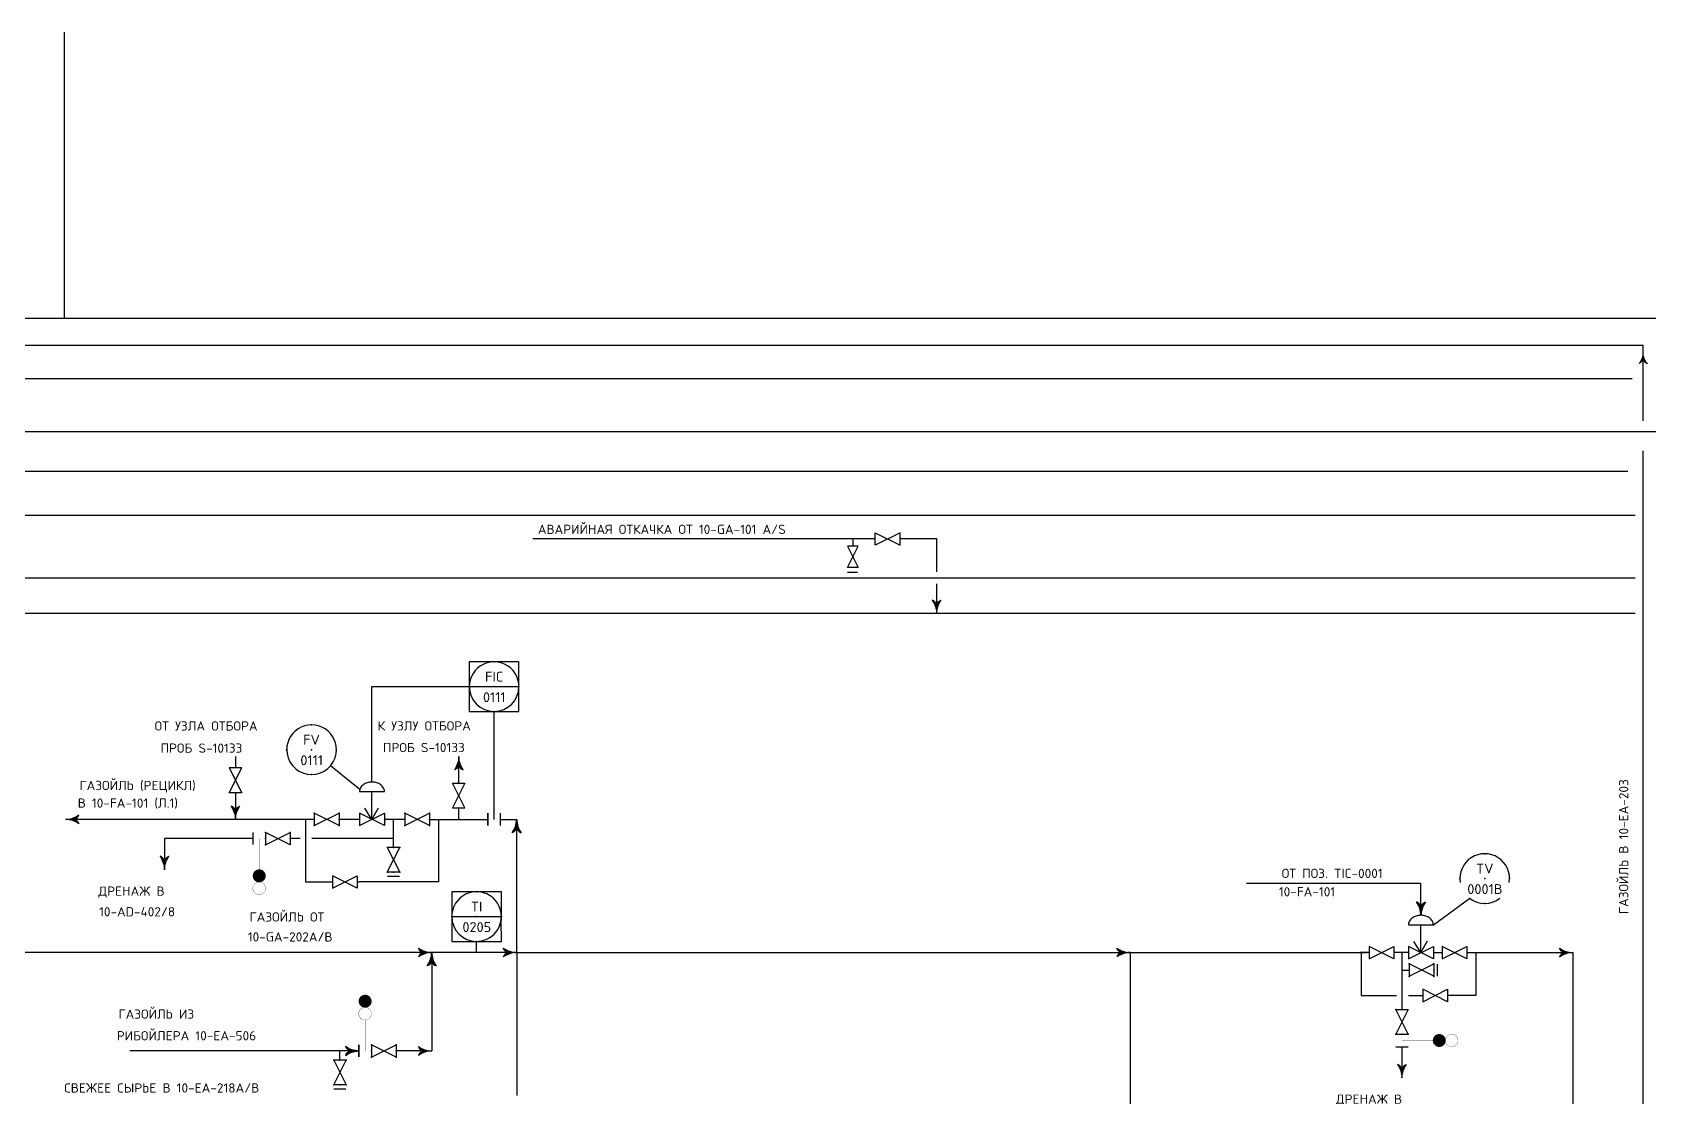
# Model space of a CAD drawing. Extents: x 78 to 490, y 181 to 404.
# Drawn here: x 319.8 to 342.55, y 200.11 to 215.1 of the extents above; entities that cross this region are included whole.
import ezdxf
from ezdxf.enums import TextEntityAlignment as Align

# ---------------------------------------------------------------- set-up
doc = ezdxf.new("R2010")
doc.units = 0
doc.linetypes.add('HIDDEN', pattern=[0.125, 0.0625, -0.0625])
doc.linetypes.add('SDASH', pattern=[0.09375, 0.046875, -0.046875])
doc.layers.get('0').update_dxf_attribs({"linetype": 'CONTINUOUS'})
for name, color, linetype in [('IN-ATTRIBS', 7, 'CONTINUOUS'), ('IN-ELECTRICAL', 7, 'HIDDEN'), ('IN-INST-TAP', 7, 'CONTINUOUS'), ('IN-INSTRUMENT', 7, 'SDASH'), ('IN-MAJ-PROC', 7, 'CONTINUOUS'), ('IN-MIN-PROC', 7, 'CONTINUOUS'), ('IN-PNEUMATIC', 7, 'CONTINUOUS')]:
    doc.layers.add(name, color=color, linetype=linetype)
doc.styles.add('ATTRIBS', font='SIMPLEX', dxfattribs={"width": 0.8, "height": 0.125})
doc.styles.add('NARROW', font='simplex', dxfattribs={"width": 0.75, "height": 0.1})
doc.styles.add('S1', font='simplex.shx')
doc.styles.add('SIMPLEX', font='SIMPLEX.shx')

# ---------------------------------------------------------------- blocks, each defined once
blk = doc.blocks.new('VALVTEXT')
at = {"layer": 'IN-ATTRIBS'}
for p in [(0, 0.0625), (0, 0), (0.25, 0.0625), (0.25, 0), (0, -0.0625), (0.25, -0.0625)]:
    blk.add_point(p, dxfattribs=at)
at = {"layer": 'IN-ATTRIBS', "style": 'S1', "flags": 1}
for tag, p in [('IDNUM', (0.125, 0.5625)), ('DWGNO', (0.125, 0.4375)), ('FILENO', (0.125, 0.3125))]:
    blk.add_attdef(tag, text='', height=0.1, dxfattribs=at).set_placement(p, align=Align.CENTER)
at = {"layer": 'IN-ATTRIBS', "style": 'S1'}
for tag, p in [('MODE', (0.125, 0.078125)), ('SIZE', (0.125, -0.1875))]:
    blk.add_attdef(tag, text='', height=0.1, dxfattribs=at).set_placement(p, align=Align.CENTER)
blk = doc.blocks.new('PE2')
for points in [[(0, 0, 0.150368), (0.188, 0.062, 0.150368)], [(0.125, 0, 0.206864), (0.188, 0.062, 0.206864)], [(0.125, 0, -0.206864), (0.188, -0.062, -0.206864)]]:
    blk.add_lwpolyline(points, format="xyb")
blk.add_arc((-0.008, -0.336), 0.336, 54.4623, 88.6678)
for points in [[(0, 0), (0.125, 0), (0.04, 0.003), (0.141, 0.008)], [(0, 0), (0.125, 0), (0.04, -0.003), (0.141, -0.008)], [(0.04, 0.003), (0.141, 0.008), (0.079, 0.011), (0.156, 0.019)], [(0.079, 0.011), (0.156, 0.019), (0.117, 0.024), (0.169, 0.031)], [(0.117, 0.024), (0.169, 0.031), (0.154, 0.041), (0.179, 0.046)], [(0.154, 0.041), (0.179, 0.046), (0.188, 0.062)], [(0.04, -0.003), (0.141, -0.008), (0.079, -0.011), (0.156, -0.019)], [(0.079, -0.011), (0.156, -0.019), (0.117, -0.024), (0.169, -0.031)], [(0.117, -0.024), (0.169, -0.031), (0.154, -0.041), (0.179, -0.046)], [(0.154, -0.041), (0.179, -0.046), (0.188, -0.062)]]:
    blk.add_solid(points)
blk = doc.blocks.new('BUBTEXT')
at = {"layer": 'IN-ATTRIBS'}
for p in [(0, 0.25), (-0.25, 0), (0, 0), (0.25, 0), (0, -0.25)]:
    blk.add_point(p, dxfattribs=at)
at = {"layer": 'IN-ATTRIBS', "flags": 1}
for tag, style, width, p in [('IDNUM', 'ATTRIBS', 0.8, (0.009, 0.584)), ('DWGNO', 'ATTRIBS', 0.8, (0.003, 0.447)), ('FILENO', 'ATTRIBS', 0.8, (-0.003, 0.311)), ('LOC', 'ATTRIBS', 0.8, (-0.08, -0.422)), ('SIG', 'ATTRIBS', 0.8, (-0.087, -0.563)), ('INSTALL', 'ATTRIBS', 0.8, (-0.087, -0.699)), ('SERV', 'ATTRIBS', 0.8, (-0.083, -0.838)), ('DATE', 'ATTRIBS', 0.8, (-0.088, -0.969)), ('DES', 'NARROW', 0.75, (-0.087, -1.102)), ('CSYS', 'NARROW', 0.75, (-0.087, -1.243))]:
    blk.add_attdef(tag, text='', height=0.1, dxfattribs=dict(at, style=style, width=width)).set_placement(p, align=Align.CENTER)
at = {"layer": 'IN-ATTRIBS', "style": 'ATTRIBS', "flags": 1}
blk.add_attdef('SYSCDI', text='', height=0.1, dxfattribs=at).set_placement((-0.312, 0.312), align=Align.RIGHT)
at = {"layer": 'IN-ATTRIBS', "style": 'S1'}
for tag, p in [('XT', (0.324, 0.257)), ('A1', (0.323, 0.115)), ('A2', (0.323, -0.035)), ('A3', (0.323, -0.185)), ('RES', (0.323, -0.342))]:
    blk.add_attdef(tag, p, '', height=0.1, dxfattribs=at)
at = {"layer": 'IN-ATTRIBS', "style": 'ATTRIBS'}
blk.add_attdef('SYSCDV', text='', height=0.1, dxfattribs=at).set_placement((-0.312, 0.141), align=Align.RIGHT)
at = {"layer": 'IN-ATTRIBS', "style": 'S1'}
for tag, p in [('INSTTYPE', (0, 0.05)), ('TAGNUM', (0.002, -0.156)), ('MD', (0.402, -0.565)), ('SZ', (0.402, -0.696))]:
    blk.add_attdef(tag, text='', height=0.1, dxfattribs=at).set_placement(p, align=Align.CENTER)

msp = doc.modelspace()

# ---------------------------------------------------------------- linework, layer by layer
at = {"color": 6}
msp.add_line((79.948, 211.074), (463.566, 211.074), dxfattribs=at)
at = {"color": 3, "linetype": 'Continuous'}
for p, q in [((342.472, 209.63), (342.472, 210.696)), ((342.472, 191.641), (342.472, 209.207)), ((309.197, 208.301), (320.023, 208.301)), ((320.023, 208.301), (342.362, 208.301)), ((309.197, 207.42), (320.023, 207.42)), ((320.023, 207.42), (342.362, 207.42)), ((320.023, 206.916), (309.197, 206.916)), ((342.362, 206.916), (320.023, 206.916)), ((323.765, 204.016), (320.265, 204.016)), ((324.403, 204.016), (324.115, 204.016)), ((325.04, 204.016), (324.753, 204.016)), ((325.39, 204.016), (326.209, 204.016)), ((326.384, 204.016), (326.615, 204.016)), ((326.615, 202.141), (326.615, 203.891)), ((320.023, 202.141), (319.34, 202.141)), ((326.615, 202.141), (320.023, 202.141)), ((326.615, 202.141), (326.615, 200.127)), ((326.615, 202.141), (335.25, 202.141)), ((335.25, 202.141), (335.25, 200.127)), ((325.419, 202.016), (325.419, 201.391)), ((325.419, 201.391), (325.419, 200.755)), ((324.394, 200.755), (321.169, 200.755)), ((325.294, 200.755), (324.919, 200.755)), ((335.25, 200.127), (335.25, 199.025))]:
    msp.add_line(p, q, dxfattribs=at)
at = {"color": 5, "linetype": 'Continuous'}
for p, q in [((307.959, 210.227), (342.32, 210.227)), ((332.528, 207.503), (332.528, 207.966)), ((332.528, 206.916), (332.528, 207.332)), ((322.656, 204.902), (322.656, 204.742)), ((325.8, 204.527), (325.8, 204.902)), ((322.656, 204.392), (322.656, 204.016)), ((325.8, 204.016), (325.8, 204.177)), ((323.64, 204.016), (323.64, 203.135)), ((324.882, 203.746), (324.882, 204.016)), ((325.515, 204.016), (325.515, 203.135)), ((322.903, 203.746), (321.657, 203.746)), ((321.657, 203.746), (321.657, 203.433)), ((323.534, 203.746), (323.428, 203.746)), ((324.882, 203.746), (323.73, 203.746)), ((324.882, 203.621), (324.882, 203.746)), ((323.64, 203.135), (324.02, 203.135)), ((325.515, 203.135), (324.403, 203.135)), ((335.25, 202.141), (338.584, 202.142)), ((338.504, 202.14), (338.504, 201.535)), ((339.17, 202.14), (338.964, 202.14)), ((339.078, 202.14), (339.078, 201.446)), ((339.52, 202.14), (339.642, 202.14)), ((339.992, 202.14), (341.483, 202.14)), ((340.117, 202.14), (340.117, 201.535)), ((341.483, 202.14), (341.483, 191.766)), ((338.504, 201.535), (339.001, 201.535)), ((339.078, 201.446), (339.078, 201.34)), ((339.169, 201.535), (339.37, 201.535)), ((340.117, 201.535), (339.72, 201.535)), ((339.078, 200.815), (339.078, 200.503))]:
    msp.add_line(p, q, dxfattribs=at)
at = {"color": 3}
for p, q in [((307.865, 209.478), (343.766, 209.478)), ((307.867, 208.919), (342.258, 208.919))]:
    msp.add_line(p, q, dxfattribs=at)
at = {"color": 5}
for p, q in [((331.664, 207.966), (326.843, 207.966)), ((332.528, 207.966), (332.014, 207.966))]:
    msp.add_line(p, q, dxfattribs=at)
at = {"color": 2}
for p, q in [((331.345, 207.966), (331.345, 207.864)), ((331.273, 207.498), (331.414, 207.498)), ((324.403, 204.41), (324.753, 204.41)), ((324.578, 204.016), (324.578, 204.41)), ((323.765, 204.104), (323.765, 203.929)), ((324.115, 203.929), (323.765, 204.104)), ((323.765, 203.929), (324.115, 204.104)), ((324.115, 204.104), (324.115, 203.929)), ((325.04, 204.104), (325.04, 203.929)), ((325.39, 203.929), (325.04, 204.104)), ((325.04, 203.929), (325.39, 204.104)), ((325.39, 204.104), (325.39, 203.929)), ((324.969, 203.621), (324.794, 203.621)), ((324.794, 203.621), (324.969, 203.271)), ((324.794, 203.271), (324.969, 203.621)), ((324.969, 203.271), (324.794, 203.271)), ((324.798, 203.217), (324.966, 203.217)), ((339.17, 202.533), (339.52, 202.533)), ((339.345, 202.14), (339.345, 202.533)), ((339.078, 201.893), (339.177, 201.893)), ((339.527, 201.806), (339.177, 201.981)), ((339.177, 201.806), (339.527, 201.981)), ((339.177, 201.981), (339.177, 201.806)), ((339.527, 201.981), (339.527, 201.806)), ((339.58, 201.809), (339.58, 201.977)), ((324.127, 200.627), (324.127, 200.752)), ((338.99, 200.815), (339.165, 200.815)), ((324.039, 200.627), (324.214, 200.277)), ((324.214, 200.627), (324.039, 200.627)), ((324.039, 200.277), (324.214, 200.627)), ((324.214, 200.277), (324.039, 200.277)), ((324.043, 200.223), (324.211, 200.223))]:
    msp.add_line(p, q, dxfattribs=at)
at = {"linetype": 'Continuous'}
for p, q in [((325.947, 205.889), (326.647, 205.889)), ((323.568, 203.746), (323.534, 203.746)), ((339.345, 203.115), (336.889, 203.115)), ((339.52, 202.533), (340.031, 202.905)), ((325.701, 202.648), (326.401, 202.648))]:
    msp.add_line(p, q, dxfattribs=at)
at = {"color": 7}
for p, q in [((324.578, 204.016), (324.477, 204.175)), ((324.578, 204.016), (324.668, 204.181)), ((339.345, 202.14), (339.244, 202.298)), ((339.345, 202.14), (339.436, 202.304))]:
    msp.add_line(p, q, dxfattribs=at)
for points in [[(342.472, 210.498, -0.206864), (342.41, 210.435)], [(342.472, 210.498, 0.206864), (342.535, 210.435)]]:
    msp.add_lwpolyline(points, format="xyb")
at = {"color": 2}
for points in [[(332.014, 208.053), (331.664, 207.878), (331.664, 208.053), (332.014, 207.878)], [(331.27, 207.864), (331.421, 207.562), (331.27, 207.562), (331.421, 207.864)], [(322.569, 204.392), (322.744, 204.742), (322.569, 204.742), (322.744, 204.392)], [(325.887, 204.527), (325.712, 204.177), (325.887, 204.177), (325.712, 204.527)], [(324.403, 203.929), (324.753, 204.104), (324.753, 203.929), (324.403, 204.104)], [(323.428, 203.658), (323.078, 203.833), (323.078, 203.658), (323.428, 203.833)], [(324.02, 203.048), (324.37, 203.223), (324.37, 203.048), (324.02, 203.223)], [(338.614, 202.052), (338.964, 202.227), (338.964, 202.052), (338.614, 202.227)], [(339.17, 202.052), (339.52, 202.227), (339.52, 202.052), (339.17, 202.227)], [(339.642, 202.052), (339.992, 202.227), (339.992, 202.052), (339.642, 202.227)], [(339.37, 201.448), (339.72, 201.623), (339.72, 201.448), (339.37, 201.623)], [(339.165, 201.34), (338.99, 200.99), (339.165, 200.99), (338.99, 201.34)], [(324.569, 200.668), (324.919, 200.843), (324.919, 200.668), (324.569, 200.843)]]:
    msp.add_lwpolyline(points, close=True, dxfattribs=at)
for points in [[(326.647, 205.832), (326.647, 206.236), (325.947, 206.236), (325.947, 205.832)], [(325.947, 205.832), (325.947, 205.536), (326.647, 205.536), (326.647, 205.832)], [(326.401, 202.594), (326.401, 202.998), (325.701, 202.998), (325.701, 202.594)], [(325.701, 202.594), (325.701, 202.298), (326.401, 202.298), (326.397, 202.594)]]:
    msp.add_lwpolyline(points)
for points in [[(324.753, 204.41, 0.126822), (324.74, 204.458, 0.10607), (324.701, 204.503, 0.085783), (324.647, 204.531, 0.075445), (324.578, 204.541, 0.075445), (324.509, 204.531, 0.085783), (324.454, 204.503, 0.10607), (324.415, 204.458, 0.126822), (324.403, 204.41)], [(339.52, 202.533, 0.126822), (339.508, 202.582, 0.10607), (339.469, 202.626, 0.085783), (339.414, 202.654, 0.075445), (339.345, 202.665, 0.075445), (339.276, 202.654, 0.085783), (339.221, 202.626, 0.10607), (339.182, 202.582, 0.126822), (339.17, 202.533)]]:
    msp.add_lwpolyline(points, format="xyb", dxfattribs=at)
for points, const_width in [([(326.209, 204.104), (326.209, 203.929)], 0.021), ([(326.384, 204.104), (326.384, 203.929)], 0.021), ([(322.903, 203.833), (322.903, 203.658)], 0.021), ([(322.99, 203.308), (322.99, 203.746)], 0.007), ([(324.481, 201.193), (324.481, 200.755)], 0.007), ([(324.394, 200.843), (324.394, 200.668)], 0.021), ([(339.515, 200.903), (339.078, 200.903)], 0.007)]:
    msp.add_lwpolyline(points, dxfattribs=dict(at, const_width=const_width))
for points, const_width in [([(322.945, 203.221, 1), (323.036, 203.221, 1)], 0.091), ([(322.901, 203.046, 1), (323.08, 203.046, 1)], 0.0035), ([(324.436, 201.455, 1), (324.527, 201.455, 1)], 0.091), ([(324.392, 201.28, 1), (324.57, 201.28, 1)], 0.0035), ([(339.603, 200.857, 1), (339.603, 200.948, 1)], 0.091), ([(339.778, 200.814, 1), (339.778, 200.992, 1)], 0.0035)]:
    msp.add_lwpolyline(points, format="xyb", close=True, dxfattribs=dict(at, const_width=const_width))
for centre, start, end in [((326.297, 205.886), 351.1529, 188.8471), ((326.297, 205.886), 180, 0), ((323.728, 204.998), 351.1529, 188.8471), ((323.728, 204.998), 188.8471, 351.1529), ((340.243, 203.183), 351.1529, 188.8471), ((326.051, 202.648), 351.1529, 188.8471), ((340.243, 203.183), 232.6037, 307.3963), ((326.051, 202.648), 180, 0)]:
    msp.add_arc(centre, 0.35, start, end)
for p in [(323.765, 204.104), (323.765, 204.016), (323.765, 203.929), (324.115, 204.104), (324.115, 204.016), (324.115, 203.929), (325.04, 204.104), (325.04, 204.016), (325.04, 203.929), (325.39, 204.104), (325.39, 204.016), (325.39, 203.929), (324.569, 200.843), (324.569, 200.755), (324.919, 200.843), (324.919, 200.755), (324.569, 200.668), (324.919, 200.668)]:
    msp.add_point(p, dxfattribs=at)
for points in [[(342.448, 210.505), (342.441, 210.454), (342.431, 210.469), (342.426, 210.443)], [(342.461, 210.544), (342.454, 210.467), (342.448, 210.505), (342.441, 210.454)], [(342.469, 210.583), (342.464, 210.481), (342.461, 210.544), (342.454, 210.467)], [(342.472, 210.623), (342.472, 210.498), (342.469, 210.583), (342.464, 210.481)], [(342.472, 210.623), (342.472, 210.498), (342.476, 210.583), (342.481, 210.481)], [(342.476, 210.583), (342.481, 210.481), (342.484, 210.544), (342.491, 210.467)], [(342.484, 210.544), (342.491, 210.467), (342.497, 210.505), (342.504, 210.454)], [(342.497, 210.505), (342.504, 210.454), (342.514, 210.469), (342.519, 210.443)], [(342.431, 210.469), (342.426, 210.443), (342.41, 210.435)], [(342.514, 210.469), (342.519, 210.443), (342.535, 210.435)]]:
    msp.add_solid(points)
at = {"layer": 'IN-ATTRIBS'}
for p in [(323.078, 203.833), (323.078, 203.746), (323.078, 203.658), (323.428, 203.833), (323.428, 203.746), (338.99, 201.34), (339.078, 201.34), (338.99, 200.99), (339.078, 200.99), (339.165, 200.99)]:
    msp.add_point(p, dxfattribs=at)
at = {"layer": 'IN-ELECTRICAL', "linetype": 'Continuous'}
msp.add_line((324.578, 205.889), (326.353, 205.889), dxfattribs=at)
at = {"layer": 'IN-INST-TAP'}
for p, q in [((326.297, 204.016), (326.297, 205.536)), ((324.406, 204.435), (323.993, 204.77)), ((326.051, 202.141), (326.051, 202.298))]:
    msp.add_line(p, q, dxfattribs=at)
at = {"layer": 'IN-MAJ-PROC', "color": 3}
msp.add_line((308.004, 210.696), (342.472, 210.696), dxfattribs=at)
at = {"layer": 'IN-MAJ-PROC'}
for p, q in [((338.614, 202.14), (338.491, 202.14)), ((339.17, 202.14), (339.129, 202.14))]:
    msp.add_line(p, q, dxfattribs=at)
at = {"layer": 'IN-MIN-PROC', "color": 4, "linetype": 'Continuous'}
msp.add_line((320.248, 211.074), (320.248, 215.101), dxfattribs=at)
at = {"layer": 'IN-MIN-PROC'}
msp.add_line((324.37, 203.135), (324.403, 203.135), dxfattribs=at)
at = {"layer": 'IN-PNEUMATIC'}
for p, q in [((324.578, 204.541), (324.578, 205.889)), ((339.345, 202.665), (339.345, 203.115))]:
    msp.add_line(p, q, dxfattribs=at)

# ---------------------------------------------------------------- block references
at = {"color": 5, "linetype": 'Continuous', "xscale": -1}
for p, rotation in [((325.8, 204.902), 90), ((322.656, 204.016), 270), ((321.657, 203.308), 270), ((339.078, 200.378), 270)]:
    msp.add_blockref('PE2', p, dxfattribs=dict(at, rotation=rotation))
at = {"color": 3, "linetype": 'Continuous'}
msp.add_blockref('PE2', (320.265, 204.016), dxfattribs=at)
for p, rotation in [((326.615, 204.016), 270), ((325.419, 200.755), 180)]:
    msp.add_blockref('PE2', p, dxfattribs=dict(at, rotation=rotation))
at = {"color": 2, "xscale": -1.4, "yscale": 1.4, "zscale": 1.4, "rotation": 270}
for p in [(324.882, 203.271), (324.127, 200.277)]:
    msp.add_blockref('VALVTEXT', p, dxfattribs=at)
at = {"color": 5, "linetype": 'Continuous', "rotation": 180}
msp.add_blockref('PE2', (341.483, 202.14), dxfattribs=at)
at = {"color": 2, "xscale": -1.4, "yscale": 1.4, "zscale": 1.4}
msp.add_blockref('VALVTEXT', (339.527, 201.893), dxfattribs=at)
at = {"layer": 'IN-INSTRUMENT', "xscale": 1.4, "yscale": 1.4, "zscale": 1.4}
for p, values in [((326.297, 205.886), {'INSTTYPE': 'FIC', 'TAGNUM': '0111'}), ((323.726, 204.998), {'INSTTYPE': 'FV', 'TAGNUM': '0111'}), ((340.243, 203.183), {'INSTTYPE': 'TV', 'TAGNUM': '0001B'}), ((326.051, 202.648), {'INSTTYPE': 'TI', 'TAGNUM': '0205'})]:
    msp.add_blockref('BUBTEXT', p, dxfattribs=at).add_auto_attribs(values)
at = {"layer": 'IN-MAJ-PROC', "xscale": -1, "rotation": 270}
msp.add_blockref('PE2', (332.528, 206.916), dxfattribs=at)
at = {"layer": 'IN-MAJ-PROC', "color": 3}
for rotation in [180, 270]:
    msp.add_blockref('PE2', (325.419, 202.141), dxfattribs=dict(at, rotation=rotation))
at = {"layer": 'IN-MAJ-PROC', "rotation": 180}
msp.add_blockref('PE2', (335.25, 202.141), dxfattribs=at)
at = {"layer": 'IN-MAJ-PROC', "color": 3, "xscale": -1}
msp.add_blockref('PE2', (324.394, 200.755), dxfattribs=at)
at = {"layer": 'IN-MIN-PROC', "rotation": 90}
msp.add_blockref('PE2', (339.345, 202.665), dxfattribs=at)
at = {"layer": 'IN-MIN-PROC', "color": 3, "rotation": 179.9999999999999}
msp.add_blockref('PE2', (326.615, 202.141), dxfattribs=at)

# ---------------------------------------------------------------- texts
at = {"color": 1, "linetype": 'Continuous', "style": 'SIMPLEX'}
for s, p in [('АВАРИЙНАЯ ОТКАЧКА ОТ 10-GA-101 A/S', (326.913, 208.036)), ('ОТ УЗЛА ОТБОРА', (321.518, 205.267)), ('К УЗЛУ ОТБОРА', (324.658, 205.268)), ('ПРОБ S-10133', (321.601, 204.955)), ('ПРОБ S-10133', (324.732, 204.963)), ('ГАЗОЙЛЬ (РЕЦИКЛ) ', (320.46, 204.429)), ('В 10-FA-101 (Л.1)', (320.436, 204.181)), ('ДРЕНАЖ В', (320.727, 202.941)), ('10-AD-402/8', (320.736, 202.65)), ('ГАЗОЙЛЬ ОТ ', (322.854, 202.577)), ('10-GA-202A/B', (322.83, 202.296)), ('ГАЗОЙЛЬ ИЗ  ', (321.009, 201.209)), ('РИБОЙЛЕРА 10-ЕА-506', (320.985, 200.904)), ('СВЕЖЕЕ СЫРЬЕ В 10-ЕА-218А/В', (320.247, 200.169)), ('ДРЕНАЖ В', (338.148, 200.011))]:
    msp.add_text(s, height=0.13, dxfattribs=at).set_placement(p)
msp.add_text('ГАЗОЙЛЬ B 10-ЕА-203', height=0.13, rotation=90, dxfattribs=at).set_placement((342.264, 202.682))
for s, p in [('ОТ ПОЗ. TIC-0001', (338.806, 203.191)), ('10-FA-101', (338.137, 202.932))]:
    msp.add_text(s, height=0.13, dxfattribs=at).set_placement(p, align=Align.RIGHT)

doc.saveas('drawing.dxf')
